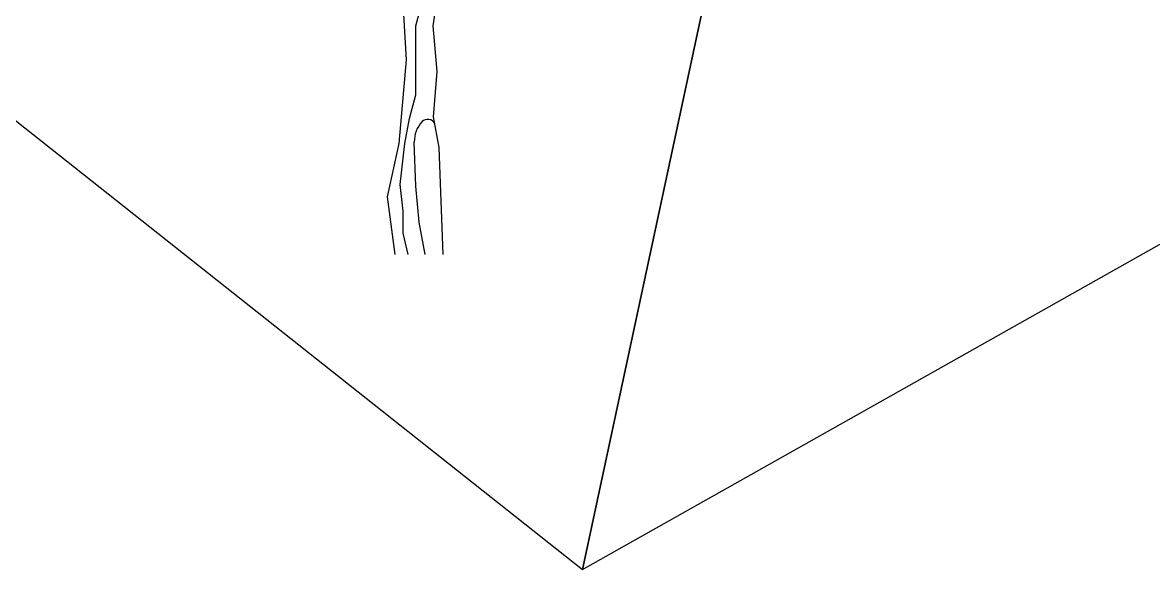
# Model space of a CAD drawing. Header units: metres. Extents: x 368 to 3789, y -155 to 1148.
# Drawn here: x 1303.33 to 1333.3, y 505.15 to 519.65 of the extents above; entities that cross this region are included whole.
import ezdxf

# ---------------------------------------------------------------- set-up
doc = ezdxf.new("R2010")
doc.units = ezdxf.units.M

# ---------------------------------------------------------------- blocks, each defined once
blk = doc.blocks.new('A$C09CF175E')
at = {"color": 45}
for p, q in [((2447.5, 1409.8), (2494.3, 1737.8)), ((2340.2, 1409), (2398.3, 1631.6)), ((2283.3, 1198.9), (2259.9, 1597.2)), ((2340.2, 1205.8), (2340.2, 1409)), ((2471.6, 1128.6), (2447.5, 1409.8)), ((2236.4, 683.4), (2283.3, 1198.9)), ((2340.2, 983.2), (2340.2, 1205.8)), ((2448.2, 847.4), (2471.6, 1128.6)), ((2301.4, 838), (2340.2, 983.2)), ((2272.4, 683.2), (2301.4, 838)), ((2484.5, 660), (2448.2, 847.4)), ((2166.1, 355.4), (2236.4, 683.4)), ((2243.3, 431.5), (2272.4, 683.2)), ((2340.2, 421.9), (2330.5, 692.8)), ((2507.9, 0), (2484.5, 660)), ((2262.7, 267), (2243.3, 431.5)), ((2359.5, 199.3), (2340.2, 421.9)), ((2213, 0), (2166.1, 355.4)), ((2262.7, 131.5), (2262.7, 267)), ((2398.3, 0), (2359.5, 199.3)), ((2291.7, 0), (2262.7, 131.5))]:
    blk.add_line(p, q, dxfattribs=at)
for centre, radius, start, end in [((2502.2, 699), 171.8, 135.85228, 182.04679), ((2413.2, 785.3), 47.8, 26.28239, 135.85228)]:
    blk.add_arc(centre, radius, start, end, dxfattribs=at)

msp = doc.modelspace()

# ---------------------------------------------------------------- linework, layer by layer
at = {"elevation": 845.657}
msp.add_lwpolyline([(1232.382, 573.147), (1318.172, 505.152), (1378.197, 538.997)], dxfattribs=at)
msp.add_polyline3d([(1329.442, 557.791, 422.828), (1318.172, 505.152, 845.657), (1329.442, 557.791, 351.058), (1309.143, 577.727, 0), (1259.185, 551.903, 0)])

# ---------------------------------------------------------------- block references
at = {"xscale": 0.00430364964322203, "yscale": 0.00430364964322203, "zscale": 0.00430364964322203}
msp.add_blockref('A$C09CF175E', (1303.682, 513.503), dxfattribs=at)

doc.saveas('drawing.dxf')
